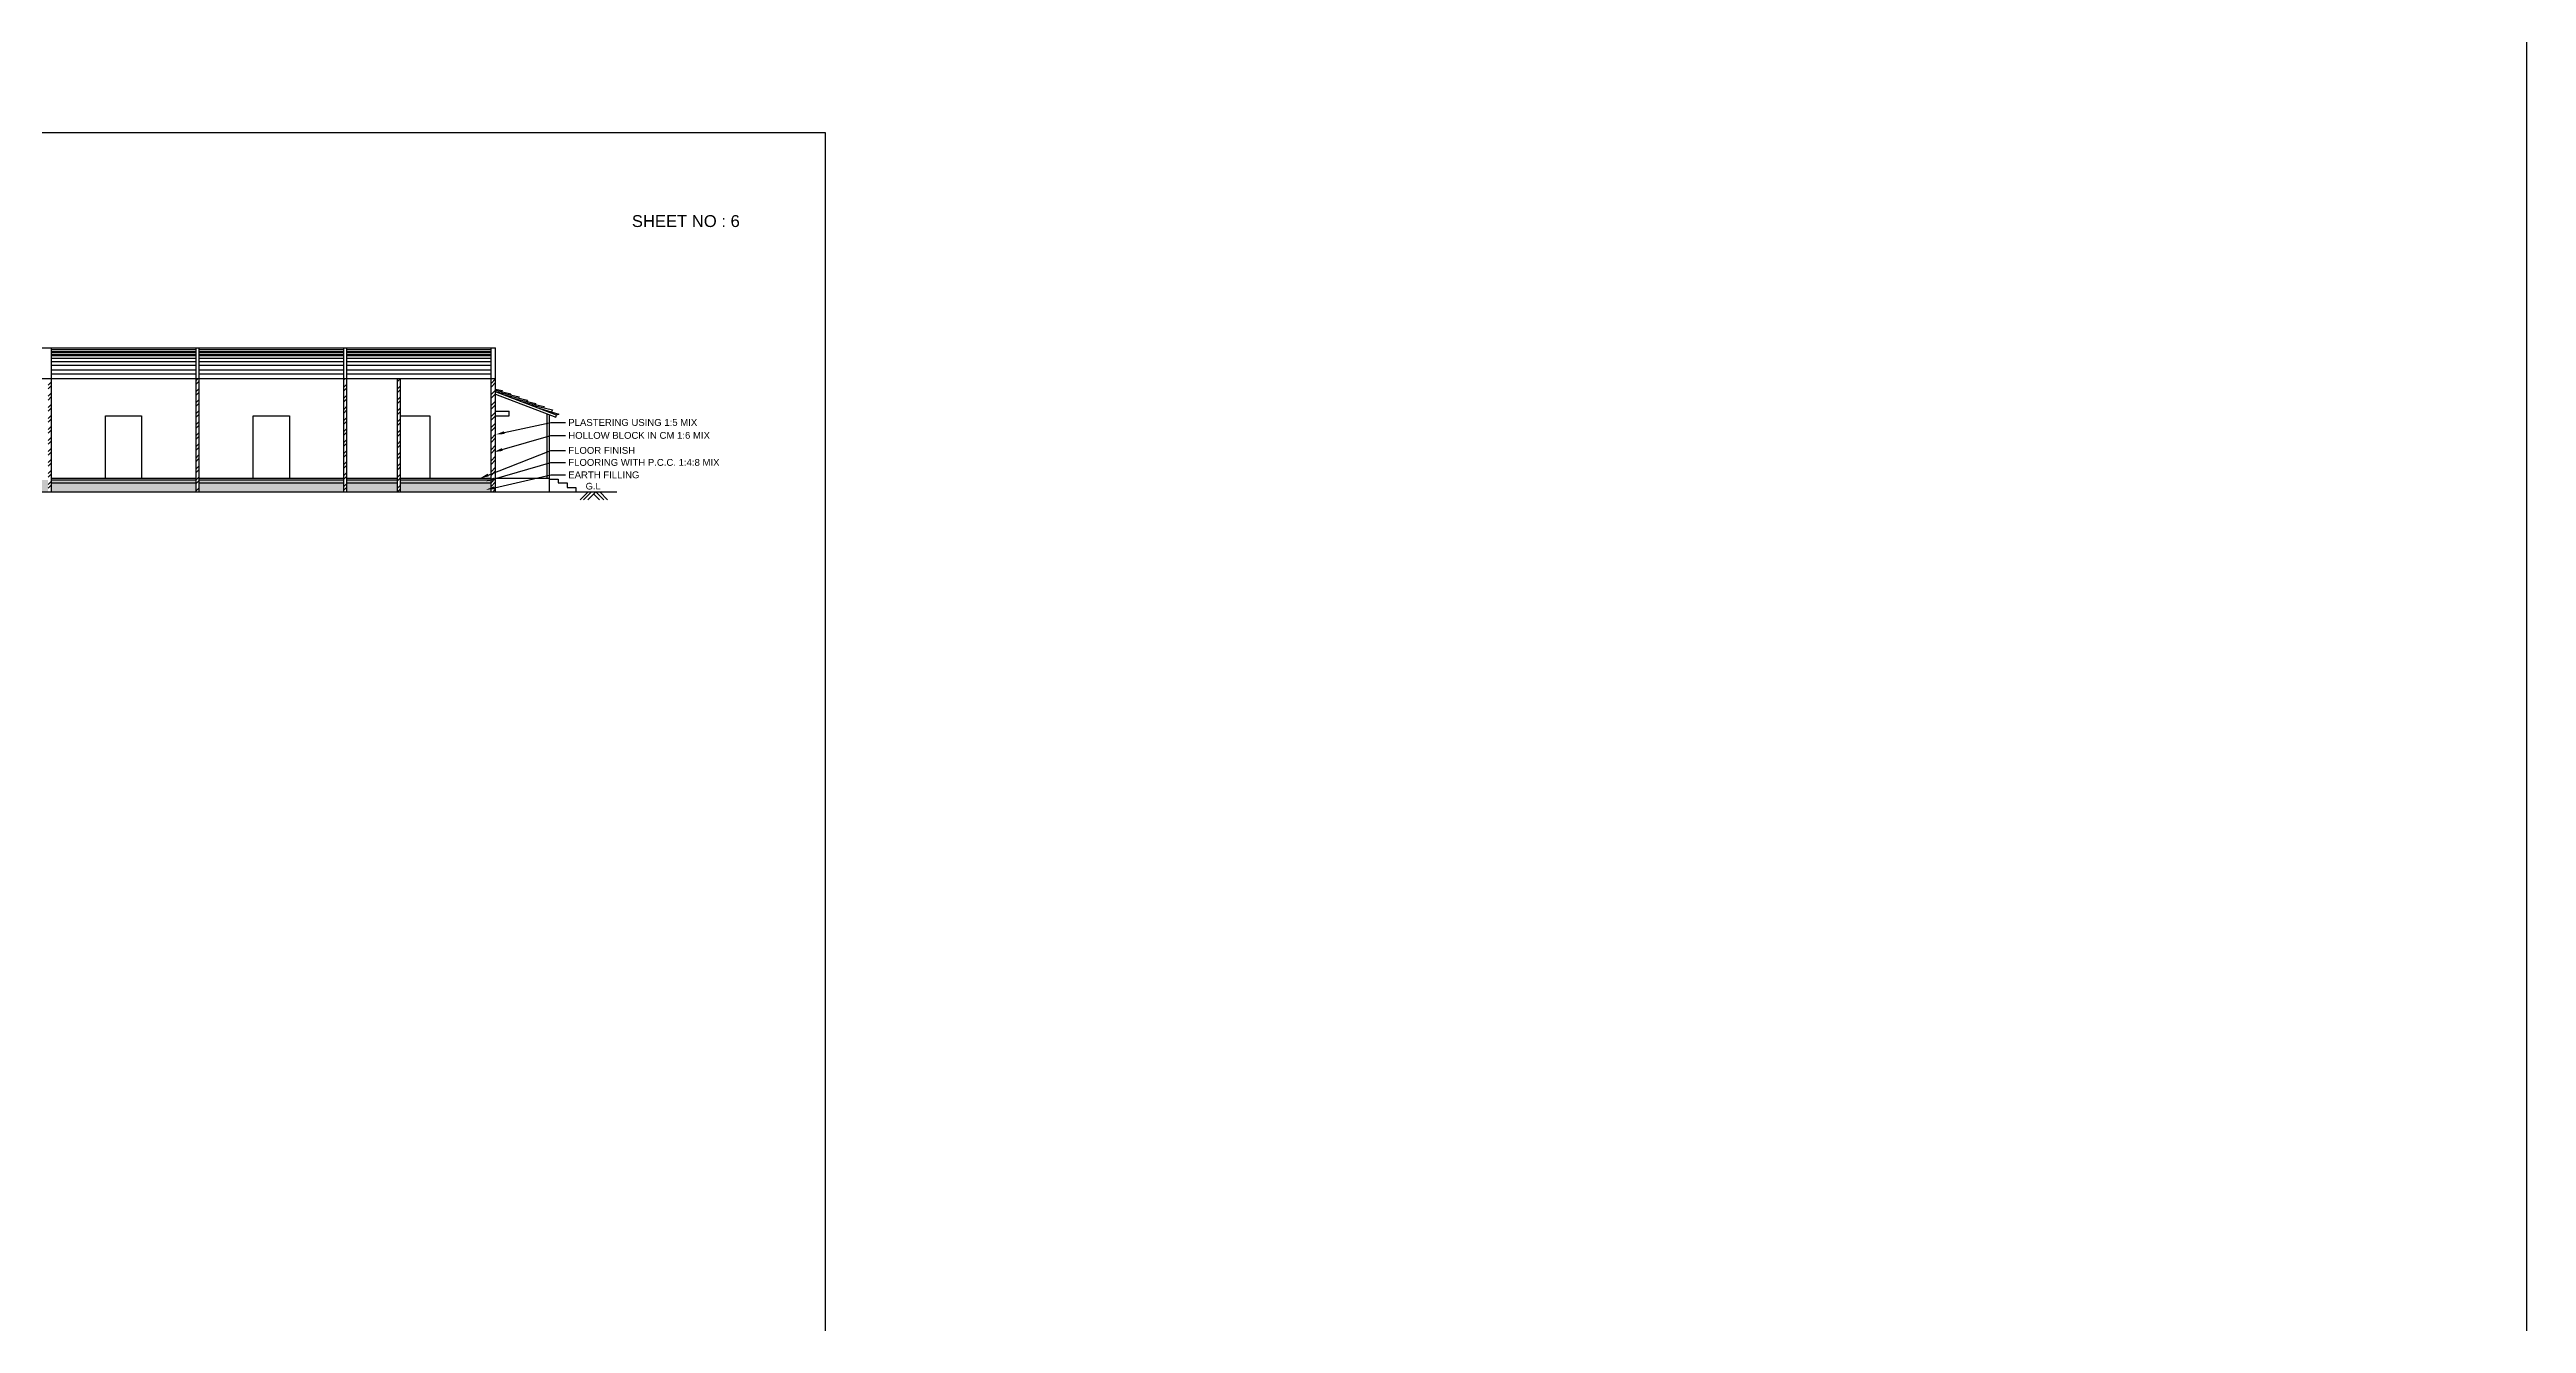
# Model space of a CAD drawing. Header units: metres. Extents: x 3715 to 4596, y 2418 to 2709.
# Drawn here: x 4120 to 4203.4, y 2535.5 to 2578.3 of the extents above; entities that cross this region are included whole.
import ezdxf
from ezdxf import colors
from ezdxf.entities.mleader import LeaderData, LeaderLine
from ezdxf.math import Vec2, Vec3

# ---------------------------------------------------------------- set-up
doc = ezdxf.new("R2010")
doc.units = ezdxf.units.M
doc.header["$MEASUREMENT"] = 0
doc.styles.get("Standard").update_dxf_attribs({"font": 'arial.ttf'})
pattern_1 = [(45, (-9551.7036, 1769.26615), (-0.18561553, 0.18561553), []), (45, (-9551.57986, 1769.26615), (-0.18561553, 0.18561553), [])]

msp = doc.modelspace()

# ---------------------------------------------------------------- hatches: boundary and pattern name
at = {"ltscale": 0.1}
h = msp.add_hatch(dxfattribs=at)
h.set_pattern_fill('ANSI32', color=256, scale=0.7)
h.set_pattern_definition(pattern_1)
h.paths.add_polyline_path([(4120.09035, 2567.26127), (4119.98875, 2567.26127), (4119.98875, 2563.44847), (4120.09035, 2563.44847)])
h = msp.add_hatch(dxfattribs=at)
h.set_pattern_fill('ANSI32', color=256, scale=0.7)
h.set_pattern_definition(pattern_1)
h.paths.add_polyline_path([(4125.06875, 2567.26127), (4124.96715, 2567.26127), (4124.96715, 2563.44847), (4125.06875, 2563.44847)])
h = msp.add_hatch(dxfattribs=at)
h.set_pattern_fill('ANSI32', color=256, scale=0.7)
h.set_pattern_definition(pattern_1)
h.paths.add_polyline_path([(4130.04715, 2567.26127), (4129.94555, 2567.26127), (4129.94555, 2563.44847), (4130.04715, 2563.44847)])
h = msp.add_hatch(dxfattribs=at)
h.set_pattern_fill('ANSI32', color=256, scale=0.7)
h.set_pattern_definition(pattern_1)
h.paths.add_polyline_path([(4131.85055, 2567.26127), (4131.74895, 2567.26127), (4131.74895, 2563.44847), (4131.85055, 2563.44847)])
h = msp.add_hatch(dxfattribs=at)
h.set_pattern_fill('ANSI32', color=256, scale=0.7)
h.set_pattern_definition(pattern_1)
h.paths.add_polyline_path([(4134.89855, 2563.44847), (4135.05095, 2563.44847), (4135.05095, 2567.26127), (4134.89855, 2567.26127)])
h = msp.add_hatch(dxfattribs=at)
h.set_pattern_fill('AR-CONC', color=256, scale=0.03)
h.set_pattern_definition([(50, (-9551.7036, 1769.26615), (0.2151780548, -0.0188256405), [0.0225, -0.2475]), (355, (-9551.7036, 1769.26615), (-0.0416254, 0.22565764), [0.018, -0.198]), (100.4514445, (-9551.68567, 1769.26458), (0.173552654, 0.2068319973), [0.0191220576, -0.2103426336]), (46.1842, (-9551.7036, 1769.32615), (0.320172399, -0.049655784), [0.03375, -0.37125]), (96.6356355, (-9551.67692, 1769.322), (0.280398584, 0.29223558), [0.0286831026, -0.315514128]), (351.184164, (-9551.7036, 1769.32615), (0.2803985835, 0.29223558), [0.027, -0.297]), (21, (-9551.6736, 1769.31115), (0.1790721156, -0.1207856672), [0.0225, -0.2475]), (326, (-9551.6736, 1769.31115), (0.0729945996, 0.2175450135), [0.018, -0.198]), (71.4514447, (-9551.65868, 1769.30109), (0.252066713, 0.0967593458), [0.019122057, -0.2103426336]), (37.5, (-9551.7036, 1769.26615), (0.0036479566, 0.09986815615), [0, -0.1956, 0, -0.201, 0, -0.19875]), (7.5, (-9551.7036, 1769.26615), (0.0789208612, 0.1183235136), [0, -0.1146, 0, -0.1911, 0, -0.07575]), (327.5, (-9551.7705, 1769.26615), (0.16014673085, -0.0067664615), [0, -0.075, 0, -0.234, 0, -0.3105]), (317.5, (-9551.8005, 1769.26615), (0.1749558508, 0.0300314947), [0, -0.0975, 0, -0.1554, 0, -0.2205])])
h.paths.add_polyline_path([(4134.89855, 2563.85487), (4131.85055, 2563.85487), (4131.85055, 2563.75327), (4134.89855, 2563.75327)])
h.paths.add_polyline_path([(4131.74895, 2563.85487), (4130.04715, 2563.85487), (4130.04715, 2563.75327), (4131.74895, 2563.75327)])
h.paths.add_polyline_path([(4129.94555, 2563.85487), (4125.06875, 2563.85487), (4125.06875, 2563.75327), (4129.94555, 2563.75327)])
h.paths.add_polyline_path([(4124.96715, 2563.85487), (4120.09035, 2563.85487), (4120.09035, 2563.75327), (4124.96715, 2563.75327)])
h.paths.add_polyline_path([(4119.98875, 2563.85487), (4115.11195, 2563.85487), (4115.11195, 2563.75327), (4119.98875, 2563.75327)])
h.paths.add_polyline_path([(4115.01035, 2563.85487), (4110.13355, 2563.85487), (4110.13355, 2563.75327), (4115.01035, 2563.75327)])
h.paths.add_polyline_path([(4110.03195, 2563.85487), (4105.15515, 2563.85487), (4105.15515, 2563.75327), (4110.03195, 2563.75327)])
h.paths.add_polyline_path([(4105.05355, 2563.85487), (4100.17675, 2563.85487), (4100.17675, 2563.75327), (4105.05355, 2563.75327)])
h.paths.add_polyline_path([(4100.07515, 2563.85487), (4095.19835, 2563.85487), (4095.19835, 2563.75327), (4100.07515, 2563.75327)])
h.paths.add_polyline_path([(4095.09675, 2563.85487), (4092.04875, 2563.85487), (4092.04875, 2563.75327), (4095.09675, 2563.75327)])
h.paths.add_polyline_path([(4091.94715, 2563.85487), (4090.24535, 2563.85487), (4090.24535, 2563.75327), (4091.94715, 2563.75327)])
h = msp.add_hatch()
h.set_pattern_fill('AR-SAND', color=256, scale=0.08, style=0)
h.set_pattern_definition([(37.5, (-9551.7036, 1769.26615), (-0.0050394686, 0.1541459015), [0, -0.1216, 0, -0.136, 0, -0.13]), (7.5, (-9551.7036, 1769.26615), (0.1415821364, 0.2257716852), [0, -0.0656, 0, -0.1096, 0, -0.042]), (327.5, (-9551.802, 1769.26615), (0.249131349, 0.0004527243), [0, -0.04, 0, -0.144, 0, -0.188]), (317.5, (-9551.802, 1769.26615), (0.2404901284, 0.0702140452), [0, -0.02, 0, -0.0944, 0, -0.108])])
h.paths.add_polyline_path([(4091.94715, 2563.75327), (4090.24535, 2563.75327), (4090.24535, 2563.44847), (4091.94715, 2563.44847)])
h.paths.add_polyline_path([(4095.09675, 2563.75327), (4092.04875, 2563.75327), (4092.04875, 2563.44847), (4095.09675, 2563.44847)])
h.paths.add_polyline_path([(4100.07515, 2563.75327), (4095.19835, 2563.75327), (4095.19835, 2563.44847), (4100.07515, 2563.44847)])
h.paths.add_polyline_path([(4105.05355, 2563.75327), (4100.17675, 2563.75327), (4100.17675, 2563.44847), (4105.05355, 2563.44847)])
h.paths.add_polyline_path([(4110.03195, 2563.75327), (4105.15515, 2563.75327), (4105.15515, 2563.44847), (4110.03195, 2563.44847)])
h.paths.add_polyline_path([(4115.01035, 2563.75327), (4110.13355, 2563.75327), (4110.13355, 2563.44847), (4115.01035, 2563.44847)])
h.paths.add_polyline_path([(4119.98875, 2563.75327), (4115.11195, 2563.75327), (4115.11195, 2563.44847), (4119.98875, 2563.44847)])
h.paths.add_polyline_path([(4124.96715, 2563.75327), (4120.09035, 2563.75327), (4120.09035, 2563.44847), (4124.96715, 2563.44847)])
h.paths.add_polyline_path([(4129.94555, 2563.75327), (4125.06875, 2563.75327), (4125.06875, 2563.44847), (4129.94555, 2563.44847)])
h.paths.add_polyline_path([(4131.74895, 2563.75327), (4130.04715, 2563.75327), (4130.04715, 2563.44847), (4131.74895, 2563.44847)])
h.paths.add_polyline_path([(4134.89855, 2563.75327), (4131.85055, 2563.75327), (4131.85055, 2563.44847), (4134.89855, 2563.44847)])

# ---------------------------------------------------------------- linework, layer by layer
for p, q in [((4090.09295, 2568.29334), (4135.05095, 2568.29334)), ((4120.09035, 2568.29334), (4120.09035, 2563.44847)), ((4120.09035, 2568.23572), (4124.96715, 2568.23572)), ((4120.09035, 2568.1768), (4124.96715, 2568.1768)), ((4120.09035, 2568.14593), (4124.96715, 2568.14593)), ((4124.96715, 2568.29334), (4124.96715, 2563.44847)), ((4125.06875, 2568.29334), (4125.06875, 2563.44847)), ((4125.06875, 2568.23572), (4129.94555, 2568.23572)), ((4125.06875, 2568.1768), (4129.94555, 2568.1768)), ((4125.06875, 2568.14593), (4129.94555, 2568.14593)), ((4129.94555, 2563.44847), (4129.94555, 2568.29334)), ((4130.04715, 2563.44847), (4130.04715, 2568.29334)), ((4130.04715, 2568.23572), (4134.89855, 2568.23572)), ((4130.04715, 2568.1768), (4134.89855, 2568.1768)), ((4130.04715, 2568.14593), (4134.89855, 2568.14593)), ((4134.89855, 2563.44847), (4134.89855, 2568.29334)), ((4135.05095, 2563.44847), (4135.05095, 2568.29334)), ((4120.09035, 2568.0842), (4124.96715, 2568.0842)), ((4120.09035, 2568.0393), (4124.96715, 2568.0393)), ((4120.09035, 2567.95231), (4124.96715, 2567.95231)), ((4120.09035, 2567.84007), (4124.96715, 2567.84007)), ((4120.09035, 2567.71941), (4124.96715, 2567.71941)), ((4120.09035, 2567.56227), (4124.96715, 2567.56227)), ((4120.09035, 2567.42758), (4124.96715, 2567.42758)), ((4125.06875, 2568.0842), (4129.94555, 2568.0842)), ((4125.06875, 2568.0393), (4129.94555, 2568.0393)), ((4125.06875, 2567.95231), (4129.94555, 2567.95231)), ((4125.06875, 2567.84007), (4129.94555, 2567.84007)), ((4125.06875, 2567.71941), (4129.94555, 2567.71941)), ((4125.06875, 2567.56227), (4129.94555, 2567.56227)), ((4125.06875, 2567.42758), (4129.94555, 2567.42758)), ((4130.04715, 2568.0842), (4134.89855, 2568.0842)), ((4130.04715, 2568.0393), (4134.89855, 2568.0393)), ((4130.04715, 2567.95231), (4134.89855, 2567.95231)), ((4130.04715, 2567.84007), (4134.89855, 2567.84007)), ((4130.04715, 2567.71941), (4134.89855, 2567.71941)), ((4130.04715, 2567.56227), (4134.89855, 2567.56227)), ((4130.04715, 2567.42758), (4134.89855, 2567.42758)), ((4090.24535, 2567.26127), (4135.05095, 2567.26127)), ((4131.74895, 2563.44847), (4131.74895, 2567.26127)), ((4131.85055, 2563.44847), (4131.85055, 2567.26127)), ((4136.77493, 2566.07941), (4136.77493, 2563.90847)), ((4136.85494, 2566.04877), (4136.85494, 2563.44847)), ((4073.17247, 2563.44847), (4139.13361, 2563.44847)), ((4120.09035, 2563.90847), (4124.96715, 2563.90847)), ((4120.09035, 2563.85487), (4124.96715, 2563.85487)), ((4120.09035, 2563.75327), (4124.96715, 2563.75327)), ((4125.06875, 2563.90847), (4129.94555, 2563.90847)), ((4125.06875, 2563.85487), (4129.94555, 2563.85487)), ((4125.06875, 2563.75327), (4129.94555, 2563.75327)), ((4130.04715, 2563.90847), (4131.74895, 2563.90847)), ((4130.04715, 2563.85487), (4131.74895, 2563.85487)), ((4130.04715, 2563.75327), (4131.74895, 2563.75327)), ((4131.85055, 2563.90847), (4134.89855, 2563.90847)), ((4131.85055, 2563.85487), (4134.89855, 2563.85487)), ((4131.85055, 2563.75327), (4134.89855, 2563.75327)), ((4135.05095, 2563.90847), (4136.85494, 2563.90847)), ((4136.85494, 2563.88027), (4137.15494, 2563.88027)), ((4137.15494, 2563.88027), (4137.15494, 2563.75327)), ((4137.15494, 2563.75327), (4137.45494, 2563.75327)), ((4137.45494, 2563.75327), (4137.45494, 2563.60087)), ((4137.45494, 2563.60087), (4137.75494, 2563.60087)), ((4137.75494, 2563.60087), (4137.75494, 2563.44847))]:
    msp.add_line(p, q, dxfattribs=at)
for p, q in [((4135.05095, 2566.16087), (4135.50815, 2566.16087)), ((4135.05095, 2566.00847), (4135.50815, 2566.00847)), ((4135.50815, 2566.00847), (4135.50815, 2566.16087))]:
    msp.add_line(p, q)
at = {"lineweight": 25}
for p, q in [((4138.16655, 2563.44847), (4137.89828, 2563.18019)), ((4138.27805, 2563.44847), (4138.00978, 2563.18019)), ((4138.35096, 2563.37556), (4138.54227, 2563.18425)), ((4138.55353, 2563.44847), (4138.81774, 2563.18425))]:
    msp.add_line(p, q, dxfattribs=at)
msp.add_lwpolyline([(3714.71341, 2698.43692), (4203.39231, 2698.43692), (4203.39231, 2417.93259), (3714.71341, 2417.93259)], close=True)
at = {"ltscale": 0.1}
msp.add_lwpolyline([(4028.15012, 2494.21817), (4146.15012, 2494.21817), (4146.15012, 2575.52744), (4028.15012, 2575.52744)], close=True, dxfattribs=at)
for points in [[(4135.05095, 2566.87048), (4135.5579, 2566.75453), (4135.54073, 2566.71447)], [(4135.05095, 2566.82649), (4135.83921, 2566.64619), (4135.82204, 2566.60613)], [(4135.05095, 2566.73967), (4137.07521, 2565.96441), (4137.10523, 2566.03444), (4135.05095, 2566.82121)], [(4135.05124, 2566.90297), (4135.27658, 2566.86286), (4135.25941, 2566.8228)], [(4135.30186, 2566.72512), (4136.12053, 2566.53786), (4136.10336, 2566.4978)], [(4135.58702, 2566.6159), (4136.40185, 2566.42952), (4136.38468, 2566.38946)], [(4135.87219, 2566.50668), (4136.68317, 2566.32119), (4136.666, 2566.28113)], [(4136.15736, 2566.39747), (4136.96449, 2566.21285), (4136.93394, 2566.14158)], [(4136.44252, 2566.28825), (4137.17552, 2566.06948), (4137.10523, 2566.03444)]]:
    msp.add_lwpolyline(points)
for points in [[(4121.91915, 2563.90847), (4121.91915, 2566.00847), (4123.13835, 2566.00847), (4123.13835, 2563.90847)], [(4126.89755, 2563.90847), (4126.89755, 2566.00847), (4128.11675, 2566.00847), (4128.11675, 2563.90847)], [(4131.85055, 2563.90847), (4131.85055, 2566.00847), (4132.84115, 2566.00847), (4132.84115, 2563.90847)]]:
    msp.add_lwpolyline(points, dxfattribs=at)
at = {"lineweight": 25}
msp.add_lwpolyline([(4138.68808, 2563.18425), (4138.42386, 2563.44847), (4138.15559, 2563.18019)], dxfattribs=at)

# ---------------------------------------------------------------- texts
msp.add_text('G.L', height=0.223783, dxfattribs=at).set_placement((4138.08088, 2563.5308))
at = {"insert": (4139.63561, 2572.76196), "char_height": 0.4, "attachment_point": 1}
msp.add_mtext_dynamic_manual_height_columns('SHEET NO : 6', width=6.4971703, gutter_width=1, heights=[0], dxfattribs=at)

# ---------------------------------------------------------------- leaders
ml = msp.add_multileader_mtext('Standard')
ml.set_content('PLASTERING USING 1:5 MIX', color=256)
ml.set_leader_properties()
ml.build(insert=Vec2(0, 0))
ml.multileader.update_dxf_attribs({"text_right_attachment_type": 6, "dogleg_length": 0.5, "arrow_head_size": 0.3})
ctx = ml.context
ctx.base_point, ctx.char_height, ctx.arrow_head_size, ctx.landing_gap_size, ctx.plane_origin = Vec3(4137.40725, 2565.78369), 0.23, 0.3, 0.09, Vec3(4143.27867, 2566.36428)
ctx.right_attachment = 6
notes = []
notes.append((ctx, [(0, (1, 1, 0), (4136.90725, 2565.78369), (1, 0), 0.5, [(0, [(4135.05095, 2565.38081)], 0, [])])]))
ctx.mtext.insert, ctx.mtext.width, ctx.mtext.flow_direction = Vec3(4137.49725, 2565.90065), 5.5153001, 5
ml = msp.add_multileader_mtext('Standard')
ml.set_content('{\\fArial Baltic|b0|i0|c186|p34;FLOOR\\fArial Baltic|b0|i0|c0|p34; FINISH}', color=256)
ml.set_leader_properties()
ml.build(insert=Vec2(0, 0))
ml.multileader.update_dxf_attribs({"text_right_attachment_type": 6, "dogleg_length": 0.5, "arrow_head_size": 0.3})
ctx = ml.context
ctx.base_point, ctx.char_height, ctx.arrow_head_size, ctx.landing_gap_size, ctx.plane_origin = Vec3(4137.40725, 2564.84517), 0.23, 0.3, 0.09, Vec3(4141.81516, 2565.72346)
ctx.right_attachment = 6
notes.append((ctx, [(0, (1, 1, 0), (4136.90725, 2564.84517), (1, 0), 0.5, [(0, [(4134.52334, 2563.90847)], 0, [])])]))
ctx.mtext.insert, ctx.mtext.width, ctx.mtext.flow_direction = Vec3(4137.49725, 2564.96213), 9.2009935, 5
ml = msp.add_multileader_mtext('Standard')
ml.set_content('HOLLOW BLOCK{\\fArial|b0|i0|c186|p34; IN CM 1:}6 MIX', color=256)
ml.set_leader_properties()
ml.build(insert=Vec2(0, 0))
ml.multileader.update_dxf_attribs({"text_right_attachment_type": 6, "dogleg_length": 0.5, "arrow_head_size": 0.3})
ctx = ml.context
ctx.base_point, ctx.char_height, ctx.arrow_head_size, ctx.landing_gap_size, ctx.plane_origin = Vec3(4137.40725, 2565.34962), 0.23, 0.3, 0.09, Vec3(4143.27867, 2565.8814)
ctx.right_attachment = 6
notes.append((ctx, [(0, (1, 1, 0), (4136.90725, 2565.34962), (1, 0), 0.5, [(0, [(4134.98828, 2564.79123)], 0, [])])]))
ctx.mtext.insert, ctx.mtext.width, ctx.mtext.flow_direction = Vec3(4137.49725, 2565.46658), 5.5153001, 5
ml = msp.add_multileader_mtext('Standard')
ml.set_content('{\\fArial Baltic|b0|i0|c0|p34;EARTH FILLING}', color=256)
ml.set_leader_properties()
ml.build(insert=Vec2(0, 0))
ml.multileader.update_dxf_attribs({"text_right_attachment_type": 6, "dogleg_length": 0.5, "arrow_head_size": 0.3})
ctx = ml.context
ctx.base_point, ctx.char_height, ctx.arrow_head_size, ctx.landing_gap_size, ctx.plane_origin = Vec3(4137.40725, 2564.02175), 0.23, 0.3, 0.09, Vec3(4141.44477, 2565.17968)
ctx.right_attachment = 6
notes.append((ctx, [(0, (1, 1, 0), (4136.90725, 2564.02175), (1, 0), 0.5, [(0, [(4134.71671, 2563.52328)], 0, [])])]))
ctx.mtext.insert, ctx.mtext.width, ctx.mtext.flow_direction = Vec3(4137.49725, 2564.13871), 9.2009935, 5
ml = msp.add_multileader_mtext('Standard')
ml.set_content('{\\fArial Baltic|b0|i0|c186|p34;FLOORING WITH P.C.C. 1:\\fArial Baltic|b0|i0|c0|p34;4\\fArial Baltic|b0|i0|c186|p34;:\\fArial Baltic|b0|i0|c0|p34;8 MIX}', color=256)
ml.set_leader_properties()
ml.build(insert=Vec2(0, 0))
ml.multileader.update_dxf_attribs({"text_right_attachment_type": 6, "dogleg_length": 0.5, "arrow_head_size": 0.3})
ctx = ml.context
ctx.base_point, ctx.char_height, ctx.arrow_head_size, ctx.landing_gap_size, ctx.plane_origin = Vec3(4137.40725, 2564.44043), 0.23, 0.3, 0.09, Vec3(4141.44477, 2565.59836)
ctx.right_attachment = 6
notes.append((ctx, [(0, (1, 1, 0), (4136.90725, 2564.44043), (1, 0), 0.5, [(0, [(4134.72382, 2563.80593)], 0, [])])]))
ctx.mtext.insert, ctx.mtext.width, ctx.mtext.flow_direction = Vec3(4137.49725, 2564.55739), 9.2009935, 5
for ctx, leaders in notes:
    for number, flags, end, landing, length, lines in leaders:
        leader = LeaderData()
        leader.index, (leader.has_last_leader_line, leader.has_dogleg_vector, leader.attachment_direction) = number, flags
        leader.last_leader_point, leader.dogleg_vector, leader.dogleg_length = Vec3(end), Vec3(landing), length
        for number, points, colour, breaks in lines:
            line = LeaderLine()
            line.index, line.vertices, line.color, line.breaks = number, Vec3.list(points), colors.encode_raw_color(colour), breaks
            leader.lines.append(line)
        ctx.leaders.append(leader)

doc.saveas('drawing.dxf')
